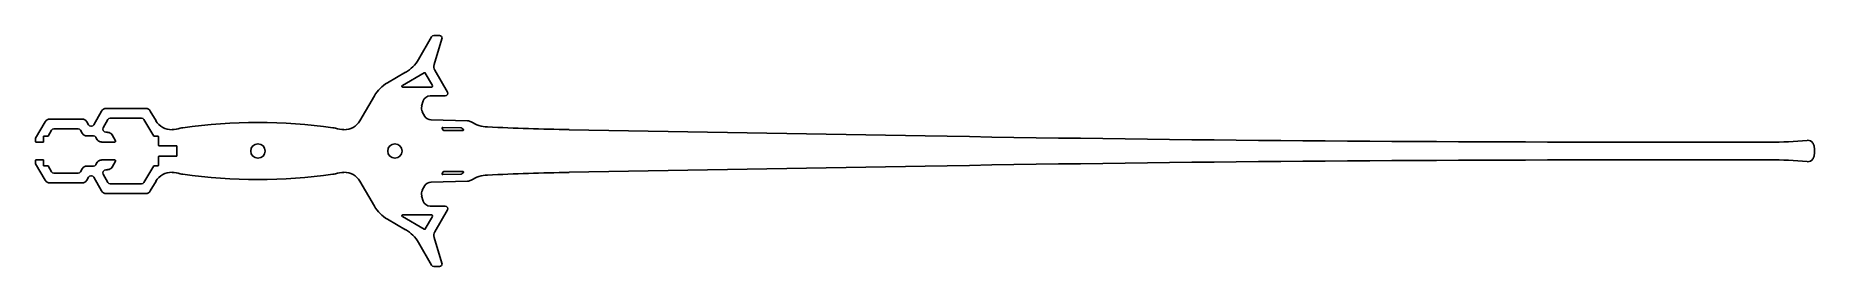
# Model space of a CAD drawing. Header units: millimetres. Extents: x -220 to 780, y -65 to 65.
import ezdxf

# ---------------------------------------------------------------- set-up
doc = ezdxf.new("R2010")
doc.units = ezdxf.units.MM

msp = doc.modelspace()

# ---------------------------------------------------------------- linework, layer by layer
at = {"color": 7, "linetype": 'Continuous', "lineweight": 25}
for p, q in [((2.6, 64.2), (-4.7, 51.6)), ((7, 65), (3.9, 65)), ((8.4, 63.1), (4.1, 48.7)), ((-12, 44.3), (-22.2, 38.4)), ((-1.6, 44), (-13.8, 36.9)), ((3.2, 36.8), (-0.9, 43.8)), ((4.5, 45.5), (11.5, 33.2)), ((-29.5, 31.1), (-37.7, 17)), ((-13.6, 36), (2.7, 36)), ((10.2, 31), (1.8, 31)), ((-182.9, 22.5), (-187.3, 14.8)), ((-158.1, 24), (-180.3, 24)), ((-152.3, 17), (-155.5, 22.5)), ((-2.1, 28.2), (-3, 25.2)), ((-2.6, 22), (-1.1, 19.5)), ((-214.6, 16.5), (-220, 7.2)), ((-211, 11.8), (-213, 8.3)), ((-193.8, 18), (-212, 18)), ((-196.1, 12.5), (-209.7, 12.5)), ((-193.8, 10), (-194.8, 11.8)), ((-190.2, 14.8), (-191.2, 16.5)), ((-188.6, 14), (-188.9, 14)), ((-182, 13), (-179.3, 17.8)), ((-182, 11.5), (-181.8, 11.3)), ((-180.5, 10.6), (-179.5, 10.6)), ((-178, 18.5), (-160.4, 18.5)), ((-159.1, 17.8), (-153.6, 8.3)), ((2.3, 17.5), (22.8, 17)), ((8.5, 12.7), (9.1, 11.7)), ((8.9, 13.3), (19.1, 13.1)), ((9.5, 11.5), (20.1, 11.5)), ((80, 12), (280, 8.5)), ((-220, 7.2), (-220, 5.2)), ((-220, 5.2), (-219.9, 5)), ((-215.6, 5), (-219.9, 5)), ((-215.6, 5), (-215.5, 5.2)), ((-213, 8.3), (-215.5, 8.3)), ((-215.5, 8.3), (-215.5, 5.2)), ((-187.4, 8.5), (-191.2, 8.5)), ((-185.5, 6.5), (-186.1, 7.8)), ((-175.5, 5), (-182.9, 5)), ((-176.9, 9.1), (-175.1, 5.8)), ((-153.6, 8.3), (-151, 8.3)), ((-151, 8.3), (-150.9, 8.2)), ((-150.9, 8.2), (-150.9, 3.1)), ((-150.9, 3.1), (-150.8, 3)), ((-150.8, 3), (-140.7, 3)), ((-140.7, 3), (-140.6, 3)), ((-140.6, -3), (-140.6, 3)), ((680, 5), (755, 5)), ((780, 1.5), (780, -1.5)), ((-219.9, -5), (-220, -5.2)), ((-220, -5.2), (-220, -7.2)), ((-214.6, -16.5), (-220, -7.2)), ((-215.6, -5), (-219.9, -5)), ((-215.5, -5.2), (-215.6, -5)), ((-215.5, -8.3), (-215.5, -5.2)), ((-213, -8.3), (-215.5, -8.3)), ((-211, -11.8), (-213, -8.3)), ((-193.8, -10), (-194.8, -11.8)), ((-187.4, -8.5), (-191.2, -8.5)), ((-185.5, -6.5), (-186.1, -7.8)), ((-175.5, -5), (-182.9, -5)), ((-176.9, -9.1), (-175.1, -5.8)), ((-159.1, -17.8), (-153.6, -8.3)), ((-153.6, -8.3), (-151, -8.3)), ((-150.9, -8.2), (-151, -8.3)), ((-150.8, -3), (-150.9, -3.1)), ((-150.9, -8.2), (-150.9, -3.1)), ((-150.8, -3), (-140.7, -3)), ((-140.6, -3), (-140.7, -3)), ((80, -12), (280, -8.5)), ((680, -5), (755, -5)), ((-193.8, -18), (-212, -18)), ((-196.1, -12.5), (-209.7, -12.5)), ((-190.2, -14.8), (-191.2, -16.5)), ((-188.6, -14), (-188.9, -14)), ((-182.9, -22.5), (-187.3, -14.8)), ((-182, -11.5), (-181.8, -11.3)), ((-182, -13), (-179.3, -17.8)), ((-180.5, -10.6), (-179.5, -10.6)), ((-178, -18.5), (-160.4, -18.5)), ((-152.3, -17), (-155.5, -22.5)), ((-29.5, -31.1), (-37.7, -17)), ((-2.6, -22), (-1.1, -19.5)), ((2.3, -17.5), (22.8, -17)), ((8.5, -12.7), (9.1, -11.7)), ((8.9, -13.3), (19.1, -13.1)), ((9.5, -11.5), (20.1, -11.5)), ((-158.1, -24), (-180.3, -24)), ((-2.1, -28.2), (-3, -25.2)), ((-12, -44.3), (-22.2, -38.4)), ((-1.6, -44), (-13.8, -36.9)), ((-13.6, -36), (2.7, -36)), ((3.2, -36.8), (-0.9, -43.8)), ((10.2, -31), (1.8, -31)), ((4.5, -45.5), (11.5, -33.2)), ((8.4, -63.1), (4.1, -48.7)), ((2.6, -64.2), (-4.7, -51.6)), ((7, -65), (3.9, -65))]:
    msp.add_line(p, q, dxfattribs=at)
for centre in [(-95, 0), (-18, 0)]:
    msp.add_circle(centre, 4.05, dxfattribs=at)
for centre, radius, start, end in [((3.9, 63.5), 1.5, 90, 150), ((7, 63.5), 1.5, 343.2829, 90), ((-22, 61.6), 20, 300, 330), ((-1.3, 43.6), 0.5, 30, 120), ((7.9, 47.5), 4, 163.2829, 210), ((-12.2, 21.1), 20, 120, 150), ((-13.6, 36.5), 0.5, 120, 270), ((1.8, 27), 4, 90, 163.2829), ((2.7, 36.5), 0.5, 270, 30), ((10.2, 32.5), 1.5, 270, 30), ((-180.3, 21), 3, 90, 150), ((-158.1, 21), 3, 30, 90), ((0.9, 24), 4, 163.2829, 210), ((-212, 15), 3, 90, 150), ((-209.7, 11), 1.5, 90, 150), ((-196.1, 11), 1.5, 30, 90), ((-193.8, 15), 3, 30, 90), ((-191.2, 11.5), 3, 210, 270), ((-188.9, 15.5), 1.5, 210, 270), ((-188.6, 15.5), 1.5, 270, 330), ((-180.7, 12.3), 1.5, 150, 210), ((-180.5, 12.1), 1.5, 210, 270), ((-179.5, 7.5), 3, 30, 90), ((-178, 17), 1.5, 90, 150), ((-160.4, 17), 1.5, 30, 90), ((-143.7, 22), 10, 210, 272.3381), ((-144, 30.5), 18.5, 272.3381, 286.7778), ((-135.8, 3.2), 10, 97.82, 106.7778), ((-95, -293.7), 309.7, 82.18, 97.82), ((-54.2, 3.2), 10, 73.2222, 82.18), ((-46, 30.5), 18.5, 253.2222, 267.6619), ((-46.3, 22), 10, 267.6619, 330), ((2.3, 21.5), 4, 210, 268.8065), ((8.9, 12.9), 0.4, 88.8065, 210), ((9.5, 11.9), 0.4, 210, 270), ((19.1, 12.7), 0.4, 50.8056, 88.8065), ((34.9, 32.1), 24.6, 230.8056, 233.8107), ((20.1, 11.9), 0.4, 270, 53.8107), ((22.7, 13), 4, 57.4576, 88.8065), ((34.9, 32.1), 18.6, 237.4576, 267.2673), ((106.7, 1536), 1524.2, 267.2673, 268.9974), ((-187.4, 7), 1.5, 30, 90), ((-182.9, 8.1), 3, 210, 270), ((-175.5, 5.5), 0.5, 270, 30), ((680, 22864.8), 22859.8, 268.99739, 270), ((755, 226), 221, 270, 275.4526), ((776.3, 2.7), 3.36, 30.9947, 95.4526), ((774.4, 1.5), 5.6, 360, 30.9947), ((-191.2, -11.5), 3, 90, 150), ((-187.4, -7), 1.5, 270, 330), ((-182.9, -8.1), 3, 90, 150), ((-179.5, -7.5), 3, 270, 330), ((-175.5, -5.5), 0.5, 330, 90), ((680, -22864.8), 22859.8, 90, 91.00261), ((755, -226), 221, 84.5474, 90), ((776.3, -2.7), 3.36, 264.5474, 329.0053), ((774.4, -1.5), 5.6, 329.0053, 0), ((-212, -15), 3, 210, 270), ((-209.7, -11), 1.5, 210, 270), ((-196.1, -11), 1.5, 270, 330), ((-193.8, -15), 3, 270, 330), ((-188.9, -15.5), 1.5, 90, 150), ((-188.6, -15.5), 1.5, 30, 90), ((-180.7, -12.3), 1.5, 150, 210), ((-180.5, -12.1), 1.5, 90, 150), ((-178, -17), 1.5, 210, 270), ((-160.4, -17), 1.5, 270, 330), ((-143.7, -22), 10, 87.6619, 150), ((-144, -30.5), 18.5, 73.2222, 87.6619), ((-135.8, -3.2), 10, 253.2222, 262.18), ((-95, 293.7), 309.7, 262.18, 277.82), ((-54.2, -3.2), 10, 277.82, 286.7778), ((-46, -30.5), 18.5, 92.3381, 106.7778), ((-46.3, -22), 10, 30, 92.3381), ((2.3, -21.5), 4, 91.1935, 150), ((8.9, -12.9), 0.4, 150, 271.1935), ((9.5, -11.9), 0.4, 90, 150), ((19.1, -12.7), 0.4, 271.1935, 309.1944), ((34.9, -32.1), 24.6, 126.1893, 129.1944), ((20.1, -11.9), 0.4, 306.1893, 90), ((22.7, -13), 4, 271.1935, 302.5424), ((34.9, -32.1), 18.6, 92.7327, 122.5424), ((106.7, -1536), 1524.2, 91.0026, 92.7327), ((-180.3, -21), 3, 210, 270), ((-158.1, -21), 3, 270, 330), ((0.9, -24), 4, 150, 196.7171), ((1.8, -27), 4, 196.7171, 270), ((-12.2, -21.1), 20, 210, 240), ((-13.6, -36.5), 0.5, 90, 240), ((2.7, -36.5), 0.5, 330, 90), ((10.2, -32.5), 1.5, 330, 90), ((-22, -61.6), 20, 30, 60), ((-1.3, -43.6), 0.5, 240, 330), ((7.9, -47.5), 4, 150, 196.7171), ((3.9, -63.5), 1.5, 210, 270), ((7, -63.5), 1.5, 270, 16.7171)]:
    msp.add_arc(centre, radius, start, end, dxfattribs=at)

doc.saveas('drawing.dxf')
